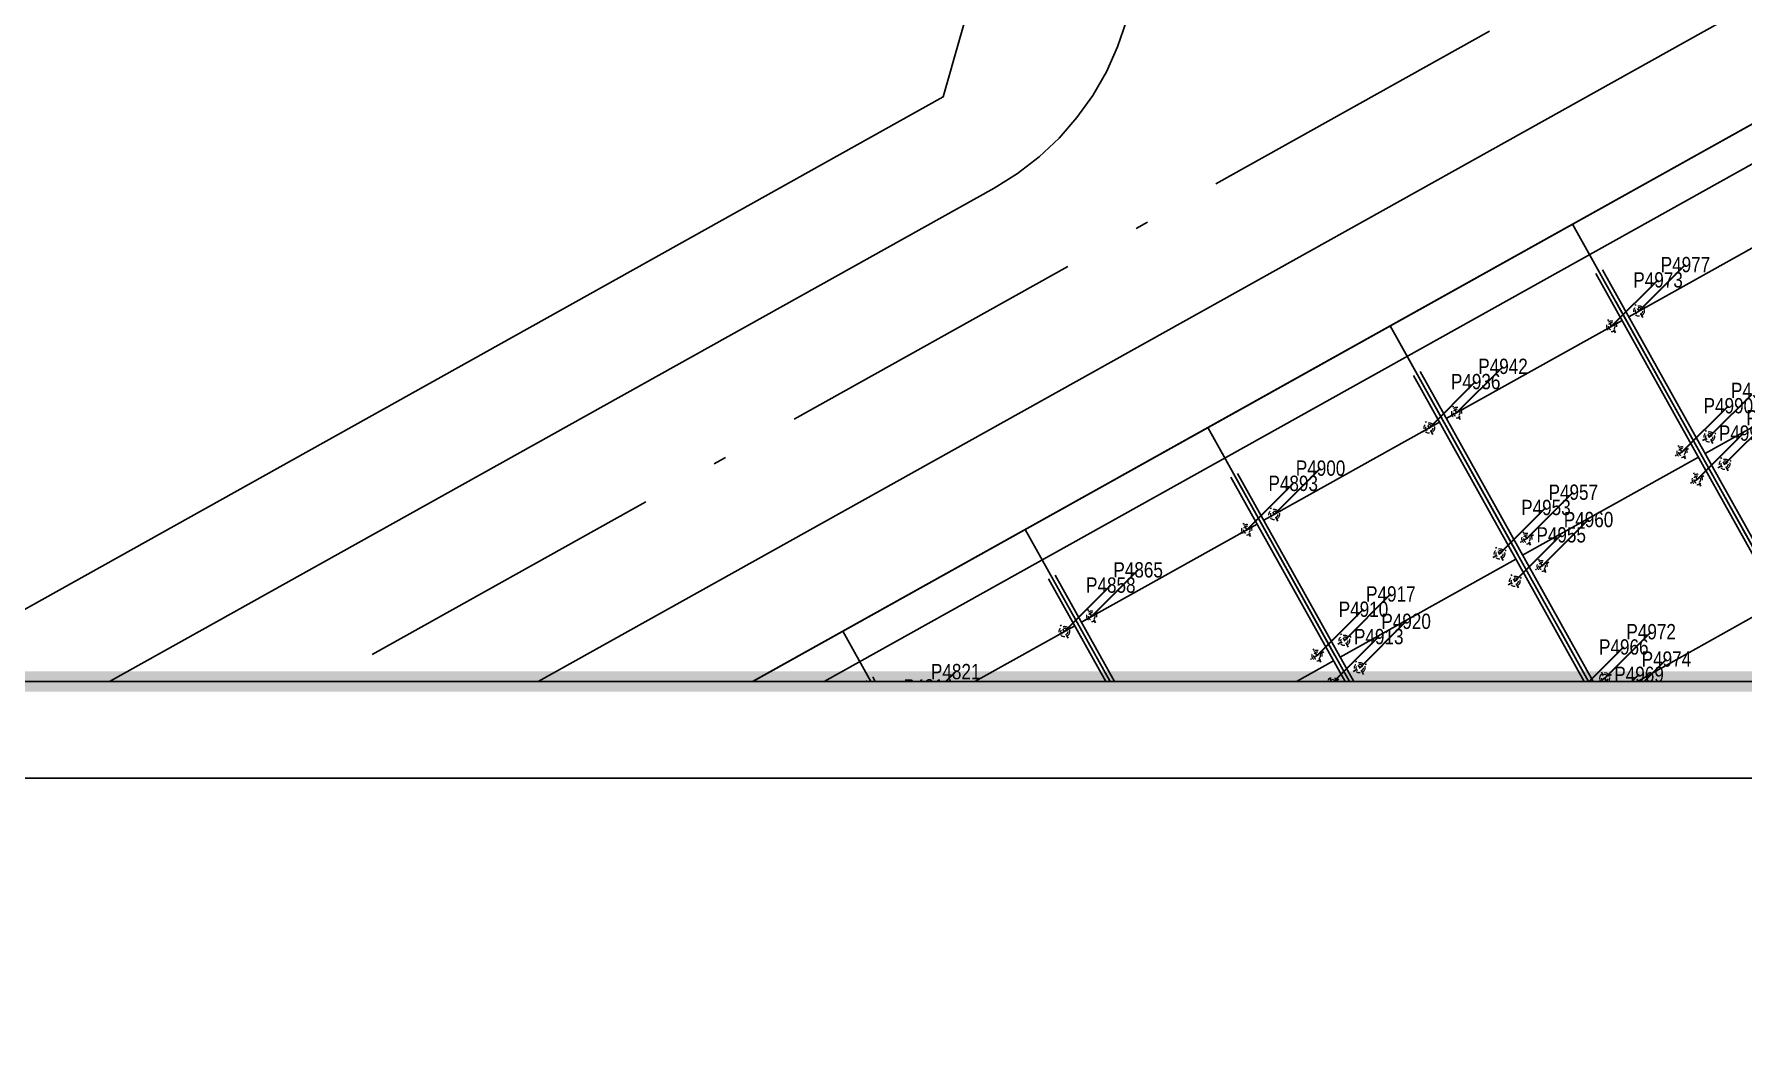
# Model space of a CAD drawing. Header units: millimetres. Extents: x 0 to 571985, y 0 to 2066666.
# Drawn here: x 568655.28 to 568704.35, y 2065275.21 to 2065304.02 of the extents above; entities that cross this region are included whole.
import ezdxf
from ezdxf.enums import TextEntityAlignment as Align
from ezdxf.xclip import XClip

# ---------------------------------------------------------------- set-up
doc = ezdxf.new("R2010")
doc.units = ezdxf.units.MM
for name, pattern in [('ACAD_ISO10W100', [18.5, 12, -3, 0.5, -3]), ('CENTER', [3, 1.5, -0.5, 0.5, -0.5]), ('CENTER2', [1.125, 0.75, -0.125, 0.125, -0.125]), ('HIDDEN', [0.75, 0.5, -0.25]), ('Xref Grid (A1)$0$CENTER2', [1.125, 0.75, -0.125, 0.125, -0.125]), ('Xref Grid A16$0$CENTER2', [1.125, 0.75, -0.125, 0.125, -0.125])]:
    doc.linetypes.add(name, pattern=pattern)
for name, color, linetype in [('01.AXIS', 160, 'CENTER2'), ('BoThamCo', 94, 'Continuous'), ('CDC.01.AXIS', 160, 'CENTER2'), ('ChiaLo', 128, 'CENTER'), ('datOBt', 42, 'Continuous'), ('datOlienke', 42, 'Continuous'), ('KCS_DIM', 1, 'Continuous'), ('LogDg', 7, 'Continuous'), ('LoLK', 6, 'Continuous'), ('RANHGIOI', 2, 'HIDDEN'), ('TimDg', 222, 'Continuous'), ('ViaHeS', 32, 'Continuous'), ('Xref Grid (A1)$0$01.AXIS', 160, 'Xref Grid (A1)$0$CENTER2'), ('Xref Grid A16$0$01.AXIS', 160, 'Xref Grid A16$0$CENTER2')]:
    doc.layers.add(name, color=color, linetype=linetype)
for name, color, linetype, lineweight in [('A-DIM', 251, 'Continuous', 15), ('A-KY HIEU', 34, 'Continuous', 20), ('A-NET THAY', 125, 'Continuous', 18), ('boDnv', 54, 'Continuous', 25), ('E- RANH GIOI', 1, 'CENTER', 13), ('kata_text', 254, 'Continuous', 30)]:
    doc.layers.add(name, color=color, linetype=linetype, lineweight=lineweight)
doc.styles.add('Arial', font='arial.ttf')
doc.styles.add('kata_dim', font='vnrms.shx', dxfattribs={"width": 0.66, "oblique": 7})
doc.styles.add('kata_text', font='arial.ttf', dxfattribs={"width": 0.8})
doc.styles.add('rms', font='romans.shx', dxfattribs={"width": 0.7, "bigfont": 'vns.shx'})
doc.linetypes.add('ADL', pattern='A,0.125,-0.15,["++",rms,S=0.5,R=0,X=0,Y=-0.2245],-1.35,1.125', length=2.75)
doc.dimstyles.new('DIM_1-75_CNC', dxfattribs={"dimscale": 0.75, "dimtxt": 220, "dimasz": 80, "dimexe": 60, "dimexo": 0, "dimgap": 50, "dimtad": 1, "dimdec": 0, "dimzin": 0, "dimdsep": 46, "dimtxsty": 'Arial', "dimblk1": 'ARCHTICK', "dimblk2": 'ARCHTICK', "dimsah": 1, "dimcen": 150, "dimdle": 60, "dimclrd": 256, "dimclre": 256, "dimclrt": 9, "dimadec": 0, "dimazin": 0, "dimtfac": 1, "dimtdec": 0, "dimtix": 1, "dimtmove": 2, "dimatfit": 3, "dimldrblk": 'ARCHTICK', "dimfxl": 1, "dimtvp": 0.833333, "dimtolj": 1, "dimtzin": 0, "dimlwd": -1, "dimarcsym": 0})
doc.dimstyles.new('kata_dim_iso', dxfattribs={"dimtxt": 2.5, "dimasz": 1.5, "dimexe": 1.5, "dimexo": 2.5, "dimtad": 1, "dimdec": 0, "dimzin": 0, "dimdsep": 46, "dimtxsty": 'kata_dim', "dimblk": 'kata_block_ArchTick', "dimcen": 0.09, "dimdle": 1.2, "dimclrd": 8, "dimclre": 8, "dimclrt": 3, "dimadec": 0, "dimazin": 0, "dimtfac": 1, "dimtdec": 0, "dimtix": 1, "dimtofl": 0, "dimtmove": 0, "dimatfit": 3, "dimfxl": 3.75, "dimfxlon": 1, "dimtolj": 1, "dimtzin": 0, "dimarcsym": 0})

# ---------------------------------------------------------------- blocks, each defined once
blk = doc.blocks.new('A$C33BC4D2A')
at = {"layer": 'A-KY HIEU', "color": 0, "const_width": 1.022}
blk.add_lwpolyline([(14.345, -292.097), (14.345, -4.903), (414.985, -4.903), (414.985, -292.097)], close=True, dxfattribs=at)
at = {"layer": 'Defpoints', "color": 125}
blk.add_lwpolyline([(0, -297), (420, -297), (420, 0), (0, 0)], close=True, dxfattribs=at)
blk = doc.blocks.new('NEN')
at = {"layer": 'boDnv', "color": 10, "linetype": 'ADL', "ltscale": 0.25}
for points in [[(348.484, 150.338), (305.78, 227.798), (296.989, 230.432), (285.105, 224.175), (143.113, 162.282), (141.059, 156.62), (188.792, 61.183), (194.578, 59.399), (346.759, 144.316)], [(116.663, 150.753), (122.733, 148.551), (135.807, 122.411), (133.753, 116.749), (-8.129, 54.905), (-13.649, 57.26), (-23.763, 84.693), (-21.221, 90.652)], [(156.672, 80.693), (146.026, 101.979), (139.956, 104.181), (-3.204, 41.78), (-5.746, 35.822), (2.49, 13.482), (8.01, 11.127), (154.618, 75.032)], [(236.622, -34.449), (249.689, -60.576), (255.475, -62.36), (412.421, 25.215), (414.146, 31.236), (400.061, 56.783), (394.08, 58.497), (238.515, -28.308)]]:
    blk.add_lwpolyline(points, close=True, dxfattribs=at)
for points in [[(447.024, -28.766, 0.001711), (440.579, -16.796), (434.623, -15.073), (276.129, -103.512), (274.235, -109.654), (280.307, -121.793)], [(453.046, -54.034), (455.698, -45.19, 0.001456), (450.312, -34.947), (283.441, -128.06), (289.631, -140.435), (295.361, -142.147), (300.824, -138.974)]]:
    blk.add_lwpolyline(points, format="xyb", close=True, dxfattribs=at)
at = {"layer": 'BoThamCo'}
for points in [[(349.559, 150.459), (306.458, 228.639), (296.885, 231.508), (284.672, 225.077), (142.319, 163.027), (139.972, 156.557), (188.089, 60.353), (194.691, 58.318), (347.607, 143.644)], [(336.347, -49.298), (331.474, -40.565), (324.672, -38.635), (260.962, -74.185), (258.833, -81.093), (263.315, -90.055), (269.918, -92.091), (334.417, -56.1)]]:
    blk.add_lwpolyline(points, close=True, dxfattribs=at)
blk.add_lwpolyline([(460.283, -73.758, 1), (458.578, -70.701), (309.358, -153.965, 0.773158), (310.211, -157.243, 0.127931), (311.064, -157.021)], format="xyb", close=True, dxfattribs=at)
at = {"layer": 'ChiaLo', "ltscale": 5}
for p, q in [((142.215, 68.535), (128.398, 100.234)), ((136.715, 66.137), (122.897, 97.836)), ((131.214, 63.74), (117.397, 95.439)), ((125.714, 61.342), (111.897, 93.041)), ((120.214, 58.945), (106.397, 90.644))]:
    blk.add_line(p, q, dxfattribs=at)
for points in [[(130.171, 135.915), (-19.638, 70.615)], [(148.537, 99.194), (131.994, 91.984)], [(152.12, 92.029), (-2.661, 24.563)], [(155.704, 84.864), (138.387, 77.316)], [(448.369, -29.161), (362.235, -77.223), (352.49, -59.758)], [(352.49, -59.758), (362.235, -77.223), (279.9, -123.165)], [(347.25, -62.681), (356.996, -80.146)], [(342.011, -65.605), (351.756, -83.07)], [(336.771, -68.528), (346.517, -85.993)], [(331.532, -71.452), (341.277, -88.917)], [(326.292, -74.376), (336.038, -91.841)], [(321.053, -77.299), (330.798, -94.764)], [(315.813, -80.223), (325.559, -97.688)], [(374.417, -99.054), (364.672, -81.589), (282.119, -127.653)]]:
    blk.add_lwpolyline(points, dxfattribs=at)
at = {"layer": 'datOBt'}
blk.add_lwpolyline([(235.548, -34.538), (248.986, -61.406), (255.589, -63.441), (413.268, 24.543), (415.221, 31.358), (400.736, 57.63), (393.956, 59.573), (237.678, -27.63)], close=True, dxfattribs=at)
at = {"layer": 'datOlienke'}
for points in [[(116.629, 151.829), (123.449, 149.355), (136.893, 122.474), (134.546, 116.004), (-8.125, 53.816), (-14.438, 56.509), (-24.839, 84.72), (-21.985, 91.41)], [(157.758, 80.756), (146.742, 102.783), (139.922, 105.257), (-3.967, 42.538), (-6.821, 35.849), (1.701, 12.732), (8.014, 10.038), (155.411, 74.287)]]:
    blk.add_lwpolyline(points, close=True, dxfattribs=at)
for points in [[(448.369, -29.161, 0.001887), (441.258, -15.951), (434.5, -13.997), (275.291, -102.834), (273.162, -109.742), (279.88, -123.176)], [(453.888, -54.71), (456.773, -45.088, 0.001636), (450.717, -33.576), (282.119, -127.653), (288.93, -141.269), (295.49, -143.229), (301.319, -139.843)]]:
    blk.add_lwpolyline(points, format="xyb", close=True, dxfattribs=at)
at = {"layer": 'LogDg'}
for points in [[(34.296, -348.766, -0.124666), (14.114, -339.771, 0.262937), (-5.331, -336.771, -0.009345), (-40.959, -349.473), (-145.868, -384.68, 0.405257), (-155.456, -403.235), (-146.557, -432.72), (-158.046, -436.187), (-166.572, -407.936, 0.423227), (-185.704, -398.049), (-272.077, -427.035, 0.40652), (-277.181, -436.964), (-262.947, -483.397), (-271.552, -486.035), (-285.593, -440.232, 0.421949), (-295.787, -434.992), (-422.26, -477.436, 0.346831), (-427.684, -485.726), (-426.662, -497.249, 0.109851), (-417.21, -527.045), (-422.398, -530.058, -0.109851), (-432.639, -497.779), (-433.194, -491.512, 0.484967), (-443.708, -484.634), (-484.199, -498.222, 0.36701), (-492.228, -511.51), (-484.402, -560.012), (-490.326, -560.967), (-497.433, -516.92, 0.457512), (-512.889, -507.388), (-525.337, -511.314, 0.375227), (-533.554, -524.795, 0.049445), (-523.248, -562.118), (-518.404, -576.577), (-525.515, -578.96), (-530.307, -564.659, -0.044276), (-540.221, -530.036, 0.448349), (-555.614, -520.863), (-568.853, -525.038), (-576.072, -502.149), (-552.391, -494.681, 0.333336), (-544.003, -482.976), (-545.865, -397.305, 0.120559), (-569.998, -307.198), (-621.979, -219.712, 0.334943), (-635.359, -214.239), (-686.931, -227.855), (-689.803, -216.977), (-647.957, -205.93, 0.498191), (-640.704, -188.198), (-654.378, -165.183, -0.144979), (-668.853, -108.061), (-659.845, 118.23, 0.428088), (-671.924, 130.707), (-689.222, 130.58), (-689.305, 141.83), (-670.344, 141.969, 0.400474), (-658.442, 153.492), (-657.828, 168.904), (-656.06, 189.374), (-648.588, 188.728), (-650.341, 168.432), (-650.889, 154.678, 0.425345), (-638.921, 142.201), (-621.613, 142.328, 0.402651), (-609.707, 153.94), (-609.387, 163.859, -0.019867), (-608.227, 179.942), (-606.8, 192.652), (-600.838, 191.983), (-602.264, 179.273, 0.019867), (-603.39, 163.665), (-603.676, 154.802, 0.425871), (-591.594, 142.415), (-548.362, 142.733), (-548.28, 131.483), (-592.887, 131.155, 0.401789), (-604.791, 119.578), (-607.754, 35.571, -0.005984), (-607.983, 30.718, 0.462462), (-599.177, 22.287), (-555.377, 26.801), (-554.762, 20.832), (-603.242, 15.836, 0.355613), (-610.381, 8.689), (-613.794, -24.838, 0.475348), (-605.015, -33.606), (-508.268, -23.636, 0.016072), (-476.806, -19.368, 0.37392), (-470.138, -11.259), (-470.705, 9.348), (-464.707, 9.513), (-464.235, -7.648, 0.461916), (-454.747, -15.288), (-421.581, -8.993, 0.020567), (-382.015, 0.216), (-299.764, 22.963, 0.415004), (-292.798, 35.293), (-296.969, 50.218), (-285.412, 53.448), (-281.218, 38.439, 0.413423), (-268.921, 31.492), (-169.968, 58.858, 0.427702), (-164.496, 69.052), (-169.623, 84.754), (-163.92, 86.616), (-158.479, 69.956, 0.400853), (-148.742, 64.729), (-123.897, 71.6, 0.437327), (-113.795, 91.173), (-114.462, 93.013), (-128.551, 136.154), (-105.736, 143.605), (-91.769, 100.833), (-90.91, 98.466, 0.429754), (-70.957, 89.772, 0.001079), (-63.934, 92.766, 0.001474), (-62.342, 93.454), (-47.534, 99.909, 0.386536), (-43.126, 109.726), (-48.301, 125.574), (-42.598, 127.436), (-38.076, 113.59, 0.442444), (-27.275, 108.739), (111.617, 169.28, 0.414214), (115.754, 179.811), (109.361, 194.478), (114.861, 196.875), (121.255, 182.208, 0.414214), (131.785, 178.071), (252.97, 230.894), (276.872, 241.312), (291.579, 249.057, 0.419837), (295.267, 261.365), (290.95, 269.196), (301.459, 274.99), (306.058, 266.648, 0.408717), (318.136, 263.031), (326.546, 267.464), (332.148, 256.836), (324.233, 252.656, 0.419466), (320.555, 240.352), (397.092, 101.523, 0.433643), (408.413, 98.649), (440.787, 119.386), (444.023, 114.334), (410.428, 92.813, 0.395048), (407.737, 82.215), (451.056, 3.639, -0.005576), (472.219, -35.781, 0.422017), (490.066, -41.118), (502.995, -33.918), (514.672, -54.886), (500.295, -62.892, 0.404193), (495.052, -80.181), (502.502, -94.711), (491.824, -100.186), (485.095, -87.061, 0.424556), (467.192, -81.64), (316.164, -165.913), (307.211, -171.115, 0.396001), (304.075, -181.611), (326.147, -225.742), (318.098, -229.768), (296.726, -187.038, 0.432664), (285.552, -183.699), (178.072, -246.148, 0.389772), (174.86, -256.488), (194.1, -297.126), (188.677, -299.693), (170.231, -260.733, 0.439085), (158.982, -257.239), (145.496, -265.075, -0.013452), (97.701, -291.151, 0.262926), (86.853, -307.563, -0.162068), (76.015, -333.842, 0.270323), (72.318, -353.653), (79.981, -375.074), (57.383, -383.157), (49.72, -361.737, 0.270325), (34.296, -348.766)], [(462.182, -42.484, 0.004173), (446.541, -13.107, 0.41755), (435.613, -9.94), (272.325, -101.054, 0.401037), (269.068, -111.618), (286.084, -145.639, 0.427514), (297.137, -149.047), (456.991, -59.849, 0.406017), (462.182, -42.484)]]:
    blk.add_lwpolyline(points, format="xyb", dxfattribs=at)
for points in [[(309.754, 235.089, 0.408612), (297.679, 238.707), (282.072, 230.488), (138.648, 167.972, 0.429738), (134.69, 157.06), (183.991, 58.487, 0.427514), (195.044, 55.079), (351.711, 142.498, 0.412716), (354.819, 153.347)], [(-6.653, 51.185), (136.874, 113.746, 0.429738), (140.832, 124.658), (126.05, 154.214, 0.398858), (115.699, 157.969), (-24.481, 96.867, 0.397369), (-28.79, 86.766), (-17.356, 55.751, 0.431261)], [(-1.168, 12.049), (-9.545, 35.211, -0.395588), (-5.218, 45.265), (140.335, 108.71, -0.398858), (150.687, 104.955), (161.697, 82.941, -0.429738), (157.739, 72.029), (9.552, 7.436, -0.433088)], [(231.455, -36.414), (244.888, -63.273, 0.427514), (255.942, -66.68), (417.372, 23.397, 0.412716), (420.48, 34.246), (405.996, 60.518, 0.415712), (395.092, 63.642), (234.712, -25.849, 0.401037)], [(270.27, -95.329, -0.427514), (259.217, -91.922), (254.74, -82.969, -0.401037), (257.996, -72.404), (323.21, -36.016, -0.414214), (334.094, -39.103), (338.967, -47.836, -0.414214), (335.879, -58.72)], [(460.405, -73.976, 1), (458.456, -70.483), (309.236, -153.747, 0.773158), (310.211, -157.493, 0.127931), (311.185, -157.24)]]:
    blk.add_lwpolyline(points, format="xyb", close=True, dxfattribs=at)
at = {"layer": 'LoLK'}
for points in [[(107.471, 126.02), (101.971, 123.623), (109.962, 105.289), (115.462, 107.686)], [(148.537, 99.194), (146.742, 102.783), (139.922, 105.257), (128.398, 100.234), (131.994, 91.984)], [(128.398, 100.234), (122.897, 97.836), (129.69, 82.252), (135.19, 84.65)], [(152.12, 92.029), (148.537, 99.194), (131.994, 91.984), (135.19, 84.65)], [(122.897, 97.836), (117.397, 95.439), (124.19, 79.855), (129.69, 82.252)], [(117.397, 95.439), (111.897, 93.041), (118.69, 77.458), (124.19, 79.855)], [(111.897, 93.041), (106.397, 90.644), (113.19, 75.06), (118.69, 77.458)], [(155.704, 84.864), (152.12, 92.029), (135.19, 84.65), (138.387, 77.316)], [(106.397, 90.644), (100.897, 88.247), (107.689, 72.663), (113.19, 75.06)], [(135.19, 84.65), (129.69, 82.252), (136.715, 66.137), (142.215, 68.535)], [(157.758, 80.756), (155.704, 84.864), (138.387, 77.316), (142.215, 68.535), (155.411, 74.287)], [(129.69, 82.252), (124.19, 79.855), (131.214, 63.74), (136.715, 66.137)], [(124.19, 79.855), (118.69, 77.458), (125.714, 61.342), (131.214, 63.74)], [(357.729, -56.834), (352.49, -59.758), (362.235, -77.223), (367.475, -74.299)], [(352.49, -59.758), (347.25, -62.681), (356.996, -80.146), (362.235, -77.223)], [(347.25, -62.681), (342.011, -65.605), (351.756, -83.07), (356.996, -80.146)], [(342.011, -65.605), (336.771, -68.528), (346.517, -85.993), (351.756, -83.07)], [(336.771, -68.528), (331.532, -71.452), (341.277, -88.917), (346.517, -85.993)], [(331.532, -71.452), (326.292, -74.376), (336.038, -91.841), (341.277, -88.917)], [(326.292, -74.376), (321.053, -77.299), (330.798, -94.764), (336.038, -91.841)], [(321.053, -77.299), (315.813, -80.223), (325.559, -97.688), (330.798, -94.764)], [(315.813, -80.223), (310.574, -83.147), (320.319, -100.612), (325.559, -97.688)]]:
    blk.add_lwpolyline(points, close=True, dxfattribs=at)
at = {"layer": 'RANHGIOI', "color": 1, "ltscale": 9, "const_width": 1}
blk.add_lwpolyline([(460, -51.299, 0.006594), (435.293, -5.051), (303.078, 234.769), (284.672, 225.077), (-55.993, 76.586), (-56.839, 76.223, -0.005137), (-90.743, 62.093), (-377.217, -17.133, -0.020567), (-418.225, -26.678), (-463.443, -35.259, -0.021218), (-506.422, -41.541), (-623.638, -53.62), (-626.464, -70.884, 0.128574), (-620.42, -135.36), (-615.505, -148.86, 0.039408), (-607.143, -167.188), (-594.172, -190.555), (-547.57, -259.493, -0.11987), (-522.704, -326.397), (-507.917, -451.947), (-504.475, -473.277), (-499.271, -471.636), (-50.48, -321.024, 0.050684), (130.425, -239.135), (301.319, -139.843)], format="xyb", close=True, dxfattribs=at)
at = {"layer": 'TimDg', "linetype": 'ACAD_ISO10W100', "ltscale": 0.75}
for points in [[(283.906, 294.402), (445.802, 0.743, -0.007517), (474.039, -52.348), (508.786, -120.117, 0.000278)], [(-618.456, -41.023), (-507.652, -29.604, 0.021218), (-465.681, -23.47), (-420.462, -14.888, 0.020567), (-380.415, -5.567), (-94.607, 73.475, 0.005041), (-61.569, 87.252, 0.001474), (-59.945, 87.954), (279.472, 235.9), (307.904, 250.872)]]:
    blk.add_lwpolyline(points, format="xyb", dxfattribs=at)
for points in [[(335.549, -254.599), (124.099, 168.176)], [(150.079, 116.23), (-16.139, 43.778)], [(431.013, 27.573), (246.062, -75.628)], [(446.462, -0.451), (260.371, -104.289)]]:
    blk.add_lwpolyline(points, dxfattribs=at)
at = {"layer": 'ViaHeS', "elevation": 0}
blk.add_lwpolyline([(-483.362, -504.27), (-441.21, -490.124), (-436.029, -493.514), (-435.627, -498.044, 0.109851), (-424.993, -531.564), (-414.615, -525.539, -0.109851), (-423.674, -496.984), (-424.342, -489.445), (-420.001, -483.006), (-295.249, -441.14), (-289.043, -444.33), (-275.854, -487.354), (-258.645, -482.078), (-271.972, -438.601), (-268.698, -432.23), (-181.634, -403.012), (-172.975, -407.486), (-163.79, -437.92), (-140.813, -430.986), (-150.211, -399.847), (-145.597, -390.918), (-39.026, -355.153, 0.008545), (-6.235, -343.522, -0.249193), (12.375, -345.964, 0.09975), (30.772, -354.181, -0.256949), (45.215, -366.957), (51.733, -385.178), (85.63, -373.053), (79.112, -354.831, -0.256949), (82.174, -335.793, 0.136918), (92.607, -310.438, -0.249193), (103.308, -295.017, 0.012659), (148.511, -270.262), (162.157, -262.333), (168.62, -264.341), (185.966, -300.977), (196.811, -295.842), (179.033, -258.291), (181.216, -251.26), (287.384, -189.574), (293.944, -191.534), (314.073, -231.781), (330.172, -223.729), (309.538, -182.474), (311.625, -175.49), (319.134, -171.127), (408.277, -121.386), (412.274, -122.589), (434.351, -165.321), (442.347, -161.19), (420.137, -118.201), (421.38, -114.074), (470.335, -86.758), (479.641, -89.576), (486.485, -102.924), (507.841, -91.973), (500.499, -77.654), (503.421, -68.019), (517.591, -60.128), (500.076, -28.676), (486.971, -35.974), (477.625, -33.17, 0.0056), (456.311, 6.536), (412.324, 86.322), (414.12, 93.398), (444.832, 113.071), (439.977, 120.649), (409.766, 101.296), (403.142, 102.978), (327.714, 239.794), (330.524, 249.193), (334.945, 251.528), (323.749, 272.772), (318.926, 270.23), (309.354, 273.096), (306.713, 277.887), (285.696, 266.299), (288.11, 261.921), (285.295, 252.529), (274.271, 246.724), (129.387, 183.571), (122.806, 186.157), (117.612, 198.074), (106.611, 193.279), (111.806, 181.362), (109.22, 174.781), (26.33, 138.65), (-29.869, 114.154), (-36.004, 116.909), (-39.746, 128.368), (-51.153, 124.642), (-47.055, 112.092), (-50.086, 105.341), (-75.921, 94.08), (-84.511, 97.937), (-100.033, 145.467), (-134.254, 134.292), (-118.657, 86.529), (-123.231, 78.009), (-150.258, 70.535), (-156.629, 73.955), (-161.068, 87.547), (-172.475, 83.822), (-168.207, 70.753), (-171.474, 64.667), (-269.546, 37.545), (-275.711, 41.028), (-279.634, 55.063), (-302.748, 48.603), (-298.843, 34.63), (-302.316, 28.482), (-383.614, 5.999, -0.020567), (-422.7, -3.099), (-456.246, -9.465), (-461.296, -5.399), (-461.708, 9.595), (-473.703, 9.265), (-473.239, -7.637), (-478.028, -13.489, -0.015955), (-508.883, -17.667), (-606.147, -27.691), (-610.614, -23.229), (-607.49, 7.461), (-602.01, 12.947), (-554.455, 17.848), (-555.685, 29.785), (-600.448, 25.172), (-605.043, 29.645, 0.007073), (-604.756, 35.466), (-601.912, 116.095), (-594.665, 123.142), (-548.221, 123.483), (-548.421, 150.733), (-593.42, 150.402), (-600.493, 157.35, -0.027886), (-599.283, 178.939), (-597.857, 191.648), (-609.782, 192.987), (-611.208, 180.277, 0.019867), (-612.385, 163.955), (-612.597, 157.389), (-619.823, 150.342), (-639.316, 150.198), (-646.998, 158.133), (-646.598, 168.196), (-644.852, 188.405), (-659.796, 189.697), (-661.572, 169.14), (-662.014, 158.023), (-670.332, 149.97), (-689.364, 149.83), (-689.163, 122.58), (-671.417, 122.71), (-663.736, 114.776), (-672.6, -107.912, 0.144979), (-657.602, -167.099), (-644.687, -188.836), (-648.335, -197.756), (-691.845, -209.242), (-684.889, -235.59), (-633.86, -222.118), (-622.039, -226.953), (-573.255, -309.058, -0.120474), (-549.614, -397.387), (-547.842, -478.902), (-555.298, -489.306), (-577.876, -496.427), (-567.048, -530.76), (-552.743, -526.248), (-543.713, -531.719, 0.042979), (-533.836, -565.928), (-529.071, -580.151), (-514.848, -575.386), (-519.719, -560.846, -0.045576), (-529.315, -527.166), (-523.005, -516.87), (-508.247, -512.215), (-500.456, -517.02), (-493.287, -561.445), (-481.44, -559.534), (-488.883, -513.408), (-483.362, -504.27)], format="xyb", dxfattribs=at)
at = {"layer": 'ViaHeS'}
for points in [[(284.672, 225.077), (142.319, 163.027), (139.972, 156.557), (188.089, 60.353), (194.691, 58.318), (347.607, 143.644), (349.559, 150.459), (306.458, 228.639), (296.885, 231.508)], [(116.629, 151.829), (123.449, 149.355), (136.893, 122.474), (134.546, 116.004), (-8.125, 53.816), (-14.438, 56.509), (-24.839, 84.72), (-21.985, 91.41)], [(157.758, 80.756), (146.742, 102.783), (139.922, 105.257), (-3.967, 42.538), (-6.821, 35.849), (1.701, 12.732), (8.014, 10.038), (155.411, 74.287)], [(235.548, -34.538), (248.986, -61.406), (255.589, -63.441), (413.268, 24.543), (415.221, 31.358), (400.736, 57.63), (393.956, 59.573), (237.678, -27.63)], [(334.417, -56.1), (336.347, -49.298), (331.474, -40.565), (324.672, -38.635), (260.962, -74.185), (258.833, -81.093), (263.315, -90.055), (269.918, -92.091)]]:
    blk.add_lwpolyline(points, close=True, dxfattribs=at)
blk.add_lwpolyline([(441.258, -15.951), (434.5, -13.997), (275.291, -102.834), (273.162, -109.742), (288.93, -141.269), (295.49, -143.229), (301.319, -139.843), (453.888, -54.71), (456.773, -45.088, 0.004151)], format="xyb", close=True, dxfattribs=at)
blk.add_lwpolyline([(450.717, -33.576), (448.369, -29.161), (279.88, -123.176), (282.119, -127.653), (450.717, -33.576)], dxfattribs=at)
blk = doc.blocks.new('NEN A')
at = {"layer": 'datOlienke'}
for points in [[(7.63, 25, 0.001887), (7.857, 40), (2.908, 45), (-179.409, 45), (-184.635, 40.005), (-185.313, 25)], [(0, 0), (7.208, 6.997, 0.001636), (7.529, 20), (-185.54, 20), (-186.227, 4.791), (-181.454, -0.117), (-174.714, 0)]]:
    blk.add_lwpolyline(points, format="xyb", close=True, dxfattribs=at)
at = {"layer": 'LoLK'}
for points in [[(-133.005, 45), (-139.005, 45), (-139.005, 25), (-133.005, 25)], [(-127.005, 45), (-133.005, 45), (-133.005, 25), (-127.005, 25)], [(-121.005, 45), (-127.005, 45), (-127.005, 25), (-121.005, 25)], [(-115.005, 45), (-121.005, 45), (-121.005, 25), (-115.005, 25)], [(-109.005, 45), (-115.005, 45), (-115.005, 25), (-109.005, 25)], [(-103.005, 45), (-109.005, 45), (-109.005, 25), (-103.005, 25)], [(-97.005, 45), (-103.005, 45), (-103.005, 25), (-97.005, 25)], [(-91.005, 45), (-97.005, 45), (-97.005, 25), (-91.005, 25)], [(-85.005, 45), (-91.005, 45), (-91.005, 25), (-85.005, 25)]]:
    blk.add_lwpolyline(points, close=True, dxfattribs=at)
blk = doc.blocks.new('A$C758D662A')
at = {"linetype": 'HIDDEN', "ltscale": 500}
for radius in [300, 200]:
    blk.add_circle((0, 0), radius, dxfattribs=at)
at = {"layer": 'CDC.01.AXIS', "ltscale": 200}
for p, q in [((437, 0), (-437, 0)), ((0, 437), (0, -437))]:
    blk.add_line(p, q, dxfattribs=at)
blk = doc.blocks.new('pile Plan')
at = {"xscale": 0.5, "yscale": 0.5, "zscale": 0.5}
for p in [(340, 14779), (5440.000004, 14779), (340, 9630), (5440.000004, 9630), (340, 8730), (5440.000004, 8730), (340, 5040), (5440.000004, 5040), (340, 4140), (5440.000004, 4140), (340, -1), (5440.000004, -1)]:
    blk.add_blockref('A$C758D662A', p, dxfattribs=at)
blk = doc.blocks.new('a5 sao - 2')
at = {"layer": 'Xref Grid (A1)$0$01.AXIS', "ltscale": 500}
for p, q in [((-5.89, -1.086), (-5.89, -18.434)), ((-0.11, -1.086), (-0.11, -18.434)), ((-5.89, -2.11), (-0.11, -2.11)), ((-5.89, -7.62), (-0.11, -7.62)), ((-5.89, -12.39), (-0.11, -12.39)), ((-5.89, -16.89), (-0.11, -16.89))]:
    blk.add_line(p, q, dxfattribs=at)
at = {"xscale": 0.001, "yscale": 0.001, "zscale": 0.001}
blk.add_blockref('pile Plan', (-5.89, -16.89), dxfattribs=at)
blk = doc.blocks.new('a1 sao - 2')
at = {"layer": 'Xref Grid (A1)$0$01.AXIS', "ltscale": 500}
for p, q in [((0.11, -1.086), (0.11, -18.434)), ((5.89, -1.086), (5.89, -18.434)), ((0.11, -2.11), (5.89, -2.11)), ((0.11, -7.62), (5.89, -7.62)), ((0.11, -12.39), (5.89, -12.39)), ((0.11, -16.89), (5.89, -16.89))]:
    blk.add_line(p, q, dxfattribs=at)
at = {"xscale": 0.001, "yscale": 0.001, "zscale": 0.001}
blk.add_blockref('pile Plan', (0.11, -16.89), dxfattribs=at)
blk = doc.blocks.new('kata_block_ArchTick')
at = {"color": 8}
blk.add_line((1, 0), (-1, 0), dxfattribs=at)
at = {"color": 8, "const_width": 0.15}
blk.add_lwpolyline([(-0.5, -0.5), (0.5, 0.5)], dxfattribs=at)
blk = doc.blocks.new('NEN M01')
at = {"layer": 'datOlienke'}
blk.add_lwpolyline([(4.737, 4.993), (3.439, 29.587), (-1.824, 34.58), (-158.789, 34.58), (-164.078, 29.588), (-165.502, 4.992), (-160.791, 0), (0, 0)], close=True, dxfattribs=at)
at = {"layer": 'LoLK'}
for points in [[(-38.396, 34.58), (-44.396, 34.58), (-44.396, 17.58), (-38.396, 17.58)], [(-32.396, 34.58), (-38.396, 34.58), (-38.396, 17.58), (-32.396, 17.58)], [(-26.396, 34.58), (-32.396, 34.58), (-32.396, 17.58), (-26.396, 17.58)], [(-20.396, 34.58), (-26.396, 34.58), (-26.396, 17.58), (-20.396, 17.58)], [(-14.396, 34.58), (-20.396, 34.58), (-20.396, 17.58), (-14.396, 17.58)], [(3.65, 25.58), (3.439, 29.587), (-1.824, 34.58), (-14.396, 34.58), (-14.396, 25.58)], [(4.072, 17.58), (3.65, 25.58), (-14.396, 25.58), (-14.396, 17.58)], [(-26.396, 17.58), (-32.396, 17.58), (-32.396, 0), (-26.396, 0)], [(-20.396, 17.58), (-26.396, 17.58), (-26.396, 0), (-20.396, 0)], [(-14.396, 17.58), (-20.396, 17.58), (-20.396, 0), (-14.396, 0)], [(4.495, 9.58), (4.072, 17.58), (-14.396, 17.58), (-14.396, 9.58)], [(4.737, 4.993), (4.495, 9.58), (-14.396, 9.58), (-14.396, 0), (0, 0)]]:
    blk.add_lwpolyline(points, close=True, dxfattribs=at)
blk = doc.blocks.new('A13 - 2')
at = {"layer": '01.AXIS', "ltscale": 500}
for p, q in [((0.11, -1.086), (0.11, -15.903)), ((5.89, -1.086), (5.89, -15.903)), ((0.11, -2.11), (5.95, -2.11)), ((0.11, -7.51), (5.89, -7.51)), ((0.11, -10.97), (5.89, -10.97)), ((0.11, -12.58), (6.04, -12.58))]:
    blk.add_line(p, q, dxfattribs=at)
blk.add_lwpolyline([(5.89, -14.58), (3.996, -14.58), (0.11, -14.78)], dxfattribs=at)
at = {"xscale": 0.0005, "yscale": 0.0005, "zscale": 0.0005}
for p in [(0.45, -1.66), (5.8, -2.11), (5.89, -6.92), (5.89, -7.82), (0.45, -10.43), (5.89, -10.43), (0.45, -11.33), (5.89, -11.33), (5.89, -12.58), (0.45, -14.78), (3.99, -14.58)]:
    blk.add_blockref('A$C758D662A', p, dxfattribs=at)
for p, xscale, yscale, zscale, rotation in [((0.45, -2.56), -0.0005, 0.0005, 0.0005, 180), ((0.45, -7.06), 0.0005000000000000006, 0.0005000000000000006, 0.0005000000000000006, 90.00000000000001), ((0.45, -7.96), 0.0005000000000000006, 0.0005000000000000006, 0.0005000000000000006, 90.00000000000001)]:
    blk.add_blockref('A$C758D662A', p, dxfattribs=dict(xscale=xscale, yscale=yscale, zscale=zscale, rotation=rotation))
blk = doc.blocks.new('A14 - 2')
at = {"layer": '01.AXIS', "ltscale": 500}
for p, q in [((0.11, -0.99), (0.11, -16.299)), ((5.89, -0.99), (5.89, -16.299)), ((0.11, -2.11), (5.89, -2.11)), ((0.11, -7.51), (5.89, -7.51)), ((0.11, -10.97), (5.89, -10.97)), ((0.11, -14.801), (5.89, -15.131)), ((5.89, -15.131), (5.994, -15.131))]:
    blk.add_line(p, q, dxfattribs=at)
at = {"xscale": -0.0005, "yscale": 0.0005, "zscale": 0.0005}
for p in [(5.8, -1.66), (0.45, -2.11), (5.8, -2.56), (0.45, -7.06), (5.89, -7.06), (0.45, -7.96), (5.89, -7.96), (0.36, -10.43), (5.89, -10.43), (0.36, -11.33), (5.89, -11.33), (0.406, -14.801), (5.844, -15.128)]:
    blk.add_blockref('A$C758D662A', p, dxfattribs=at)
blk = doc.blocks.new('A14.1 - 2')
at = {"layer": '01.AXIS', "ltscale": 500}
for p, q in [((0.11, -1.032), (0.11, -16.707)), ((5.89, -1.032), (5.89, -16.707)), ((5.95, -2.11), (0.11, -2.11)), ((5.89, -7.51), (0.11, -7.51)), ((5.89, -10.97), (0.11, -10.97)), ((5.994, -15.371), (0.11, -15.371)), ((0.11, -15.71), (2.173, -15.71))]:
    blk.add_line(p, q, dxfattribs=at)
at = {"xscale": 0.0005, "yscale": 0.0005, "zscale": 0.0005}
for p in [(0.45, -1.662), (5.8, -2.112), (0.45, -2.562), (5.89, -7.002), (0.45, -7.152), (0.45, -8.052), (5.89, -7.902), (0.45, -10.482), (5.89, -10.482), (0.45, -11.382), (5.89, -11.382), (5.844, -15.379), (0.45, -15.712)]:
    blk.add_blockref('A$C758D662A', p, dxfattribs=at)
blk = doc.blocks.new('A15 - 2')
at = {"layer": '01.AXIS', "ltscale": 500}
for p, q in [((0.11, -1.086), (0.11, -17.283)), ((6.47, -1.086), (6.47, -17.283)), ((6.47, -7.51), (0.11, -7.51)), ((6.47, -10.97), (0.11, -10.97)), ((0.11, -15.77), (0.757, -15.77)), ((0.757, -15.77), (5.367, -16.019)), ((5.257, -16.019), (6.47, -16.02))]:
    blk.add_line(p, q, dxfattribs=at)
at = {"xscale": 0.0005, "yscale": 0.0005, "zscale": 0.0005}
for p in [(0.45, -2.56), (0.45, -10.43), (0.45, -11.33), (0.45, -15.782), (4.69, -16.023)]:
    blk.add_blockref('A$C758D662A', p, dxfattribs=at)
at = {"xscale": 0.0005000000000000012, "yscale": 0.0005000000000000012, "zscale": 0.0005000000000000012, "rotation": 90.00000000000001}
for p in [(0.45, -7.06), (0.45, -7.96)]:
    blk.add_blockref('A$C758D662A', p, dxfattribs=at)
blk = doc.blocks.new('A16 - 2')
at = {"layer": 'Xref Grid A16$0$01.AXIS', "ltscale": 500}
for p, q in [((0.11, -1.37), (0.11, -15.086)), ((5.89, -1.37), (5.89, -15.086)), ((0.11, -2.11), (6, -2.11)), ((0.11, -6.91), (5.89, -6.91))]:
    blk.add_line(p, q, dxfattribs=at)
at = {"xscale": 0.0005, "yscale": 0.0005, "zscale": 0.0005}
for p in [(0.45, -2.11), (5.55, -2.11), (5.55, -6.55)]:
    blk.add_blockref('A$C758D662A', p, dxfattribs=at)
blk = doc.blocks.new('A11 - 2')
at = {"layer": 'Xref Grid A16$0$01.AXIS', "ltscale": 500}
blk.add_line((5.89, -1.086), (5.89, -15.387), dxfattribs=at)
blk = doc.blocks.new('A16 SAO - 2')
at = {"layer": 'Xref Grid A16$0$01.AXIS', "ltscale": 500}
for p, q in [((0.11, -1.086), (0.11, -15.387)), ((5.89, -1.086), (5.89, -15.387)), ((0.11, -2.11), (6, -2.11)), ((0.11, -6.91), (5.89, -6.91)), ((0.11, -9.99), (5.89, -9.99)), ((0.11, -13.89), (5.89, -13.89))]:
    blk.add_line(p, q, dxfattribs=at)
at = {"xscale": 0.0005, "yscale": 0.0005, "zscale": 0.0005}
for p in [(0.45, -2.11), (5.55, -2.11), (0.45, -6.55), (5.55, -6.55), (0.45, -7.45), (5.55, -7.45), (0.45, -9.45), (5.55, -9.45), (0.45, -10.35), (5.55, -10.35), (0.45, -13.89), (5.55, -13.89)]:
    blk.add_blockref('A$C758D662A', p, dxfattribs=at)
blk = doc.blocks.new('A11 SAO-2')
at = {"layer": 'Xref Grid A16$0$01.AXIS', "ltscale": 500}
for p, q in [((0.11, -1.086), (0.11, -15.387)), ((5.89, -1.086), (5.89, -15.387)), ((0.11, -2.11), (5.89, -2.11)), ((0.11, -6.91), (5.89, -6.91)), ((0.11, -9.99), (5.89, -9.99)), ((0.11, -13.89), (5.89, -13.89))]:
    blk.add_line(p, q, dxfattribs=at)
at = {"xscale": 0.0005, "yscale": 0.0005, "zscale": 0.0005}
for p in [(0.45, -2.11), (5.55, -2.11), (0.45, -6.55), (5.55, -6.55), (0.45, -7.45), (5.55, -7.45), (0.45, -9.45), (5.55, -9.45), (0.45, -10.35), (5.55, -10.35), (0.45, -13.89), (5.55, -13.89)]:
    blk.add_blockref('A$C758D662A', p, dxfattribs=at)
blk = doc.blocks.new('NEN H01')
at = {"layer": 'datOlienke'}
blk.add_lwpolyline([(-2.11, 40), (3.153, 35.007), (4.737, 4.993), (0, 0), (-155.636, 0), (-160.347, 4.992), (-158.608, 35.008), (-153.319, 40)], close=True, dxfattribs=at)
at = {"layer": 'LoLK'}
blk.add_lwpolyline([(-20.818, 20), (-26.818, 20), (-26.818, 0), (-20.818, 0)], close=True, dxfattribs=at)
blk = doc.blocks.new('_ArchTick')
at = {"color": 0, "linetype": 'ByBlock', "const_width": 0.15}
blk.add_lwpolyline([(-0.5, -0.5), (0.5, 0.5)], dxfattribs=at)
blk = doc.blocks.new('*U101')
at = {"color": 0, "ltscale": 0.8, "style": 'kata_text', "width": 0.8}
blk.add_attdef('TEN', text='', height=2.2, dxfattribs=at).set_placement((6.67, 6.67), align=Align.MIDDLE_CENTER)
at = {"color": 0, "ltscale": 0.8, "style": 'kata_text', "width": 0.8, "flags": 1}
blk.add_attdef('CHU_THICH', text='', height=2.2, dxfattribs=at).set_placement((0, 0), align=Align.MIDDLE_CENTER)
at = {"layer": 'Defpoints'}
blk.add_leader([(0, 0), (6.67, 6.67)], dimstyle='kata_dim_iso', override={"dimasz": 0.6, "dimgap": 0.625, "dimtad": 0}, dxfattribs=at)
blk = doc.blocks.new('A$C7EE856B3')
at = {"layer": 'kata_text', "xscale": 0.2, "yscale": 0.2, "zscale": 0.2}
for p, values in [((423.69, -127.949, 0.002), {'TEN': 'P4977'}), ((422.904, -128.388, 0.002), {'TEN': 'P4973'}), ((418.451, -130.873, 0.002), {'TEN': 'P4942'}), ((417.665, -131.311, 0.002), {'TEN': 'P4936'}), ((425.708, -131.565, 0.002), {'TEN': 'P4994'}), ((424.922, -132.004, 0.002), {'TEN': 'P4990'}), ((426.147, -132.351, 0.002), {'TEN': 'P4999'}), ((425.361, -132.79, 0.002), {'TEN': 'P4991'}), ((413.211, -133.797, 0.002), {'TEN': 'P4900'}), ((412.425, -134.235, 0.002), {'TEN': 'P4893'}), ((420.469, -134.489, 0.002), {'TEN': 'P4957'}), ((419.683, -134.928, 0.002), {'TEN': 'P4953'}), ((420.907, -135.275, 0.002), {'TEN': 'P4960'}), ((420.121, -135.714, 0.002), {'TEN': 'P4955'}), ((407.972, -136.72, 0.002), {'TEN': 'P4865'}), ((407.186, -137.159, 0.002), {'TEN': 'P4858'}), ((415.229, -137.413, 0.002), {'TEN': 'P4917'}), ((414.443, -137.851, 0.002), {'TEN': 'P4910'}), ((415.668, -138.199, 0.002), {'TEN': 'P4920'}), ((414.882, -138.637, 0.002), {'TEN': 'P4913'}), ((421.919, -138.936, 0.002), {'TEN': 'P4966'}), ((422.705, -138.497, 0.002), {'TEN': 'P4972'}), ((423.144, -139.283, 0.002), {'TEN': 'P4974'}), ((402.732, -139.644, 0.002), {'TEN': 'P4821'}), ((422.358, -139.722, 0.002), {'TEN': 'P4969'}), ((401.946, -140.082, 0.002), {'TEN': 'P4814'})]:
    blk.add_blockref('*U101', p, dxfattribs=at).add_auto_attribs(values)

msp = doc.modelspace()

# ---------------------------------------------------------------- block references
at = {"layer": 'E- RANH GIOI', "xscale": 0.5657142857142857, "yscale": 0.5657142857142857, "zscale": 0.5657142857142857}
msp.add_blockref('A$C33BC4D2A', (568569.707, 2065450.668), dxfattribs=at)

# ---------------------------------------------------------------- next in the draw order: block references
at = {"layer": 'boDnv', "extrusion": (-2.4685e-06, 4.62064e-06, 1)}
ref = msp.add_blockref('NEN', (568306.127, 2065625.301, 8.141), dxfattribs=at)
XClip(ref).set_block_clipping_path([(271.6948113668, -154.4057308182), (463.651444052, 8.0635878104)])

# ---------------------------------------------------------------- next in the draw order: linework, layer by layer
at = {"layer": 'E- RANH GIOI'}
msp.add_lwpolyline([(568577.822, 2065285.425), (568769.779, 2065285.425), (568769.779, 2065447.894), (568577.822, 2065447.894)], close=True, dxfattribs=at)

# ---------------------------------------------------------------- next in the draw order: block references
at = {"layer": 'boDnv', "extrusion": (-2.4685e-06, 4.62064e-06, 1)}
ref = msp.add_blockref('NEN', (568346.975, 2065358.322, 8.14), dxfattribs=at)
XClip(ref).set_block_clipping_path([(230.8471072778, -72.8969436616), (422.803739963, 89.5723749669)])

# ---------------------------------------------------------------- next in the draw order: block references
at = {"layer": 'A-NET THAY', "extrusion": (-2.4685e-06, 4.62064e-06, 1)}
ref = msp.add_blockref('a5 sao - 2', (568709.21, 2065281.099, 8.14), dxfattribs=dict(at, rotation=209.1612944842944))
XClip(ref).set_block_clipping_path([(112.6272094627, -67.7989567297), (-54.9991976267, 25.7357238876), (-134.165598993, -116.140843556), (33.4608080962, -209.6755241733)])
ref = msp.add_blockref('a5 sao - 2', (568688.252, 2065269.405, 8.14), dxfattribs=dict(at, rotation=209.1612944842944))
XClip(ref).set_block_clipping_path([(88.6272094627, -67.7989567297), (-78.9991976267, 25.7357238876), (-158.165598993, -116.140843556), (9.4608080962, -209.6755241733)])
ref = msp.add_blockref('a1 sao - 2', (568703.971, 2065278.176, 8.14), dxfattribs=dict(at, rotation=209.1612944842944))
XClip(ref).set_block_clipping_path([(106.6272094627, -67.7989567297), (-60.9991976267, 25.7357238876), (-140.165598993, -116.140843556), (27.4608080962, -209.6755241733)])
ref = msp.add_blockref('a1 sao - 2', (568703.971, 2065278.176, 8.14), dxfattribs=dict(at, xscale=-1, rotation=209.1612944842945))
XClip(ref).set_block_clipping_path([(-106.6272094629, -67.7989567299), (60.9991976263, 25.7357238873), (140.1655989927, -116.1408435565), (-27.4608080965, -209.6755241735)])
ref = msp.add_blockref('a5 sao - 2', (568698.731, 2065275.252, 8.14), dxfattribs=dict(at, xscale=-1, rotation=209.1612944842945))
XClip(ref).set_block_clipping_path([(-100.6272094629, -67.7989567299), (66.9991976263, 25.7357238873), (146.1655989927, -116.1408435565), (-21.4608080965, -209.6755241735)])
ref = msp.add_blockref('a1 sao - 2', (568683.013, 2065266.481, 8.14), dxfattribs=dict(at, xscale=-1, rotation=209.1612944842945))
XClip(ref).set_block_clipping_path([(-82.6272094629, -67.7989567299), (84.9991976263, 25.7357238873), (164.1655989927, -116.1408435565), (-3.4608080965, -209.6755241735)])
ref = msp.add_blockref('a1 sao - 2', (568683.013, 2065266.481, 8.14), dxfattribs=dict(at, rotation=209.1612944842944))
XClip(ref).set_block_clipping_path([(82.6272094636, -67.7989567297), (-84.9991976258, 25.7357238876), (-164.165598992, -116.140843556), (3.4608080972, -209.6755241733)])
ref = msp.add_blockref('a5 sao - 2', (568667.294, 2065257.71, 8.14), dxfattribs=dict(at, rotation=209.1612944842944))
XClip(ref).set_block_clipping_path([(64.6272094636, -67.7989567306), (-102.9991976258, 25.7357238866), (-182.165598992, -116.140843557), (-14.5391919028, -209.6755241742)])
ref = msp.add_blockref('a5 sao - 2', (568677.773, 2065263.558, 8.14), dxfattribs=dict(at, xscale=-1, rotation=209.1612944842945))
XClip(ref).set_block_clipping_path([(-76.6272094629, -67.7989567299), (90.9991976263, 25.7357238873), (170.1655989927, -116.1408435565), (2.5391919035, -209.6755241735)])
at = {"layer": 'E- RANH GIOI'}
ref = msp.add_blockref('A$C7EE856B3', (568277.682, 2065424.018, -0.001), dxfattribs=at)
XClip(ref).set_block_clipping_path([(300.1395050399, -138.592949294), (492.0961377256, 23.8763693341)])
at = {"layer": 'LoLK', "extrusion": (-2.4685e-06, 4.62064e-06, 1)}
ref = msp.add_blockref('NEN A', (568800.862, 2065303.612, 8.14), dxfattribs=dict(at, rotation=29.16129448429453))
XClip(ref).set_block_clipping_path([(-203.6323672899, 92.7989567299), (-36.0059602007, -0.7357238873), (43.1604411658, 141.1408435565), (-124.4659659234, 234.6755241735)])

# ---------------------------------------------------------------- next in the draw order: block references
at = {"layer": 'boDnv', "extrusion": (-2.4685e-06, 4.62064e-06, 1)}
ref = msp.add_blockref('NEN', (568544.928, 2065197.155, 8.139), dxfattribs=at)
XClip(ref).set_block_clipping_path([(32.8938420893, -97.8240763277), (224.8504747745, 64.6452423008)])

# ---------------------------------------------------------------- next in the draw order: block references
at = {"layer": 'A-DIM', "extrusion": (-2.4685e-06, 4.62064e-06, 1)}
ref = msp.add_blockref('A16 SAO - 2', (568674.618, 2065279.407, 8.139), dxfattribs=dict(at, xscale=-1, rotation=203.5516717751329))
XClip(ref).set_block_clipping_path([(-160.6875130641, 126.398673577), (15.2791498951, 203.099927536), (80.1979823131, 54.1642881061), (-95.7686806461, -22.5369658528)])
ref = msp.add_blockref('A16 SAO - 2', (568674.618, 2065279.407, 8.139), dxfattribs=dict(at, rotation=203.5516717751329))
XClip(ref).set_block_clipping_path([(160.6875130648, 126.3986735772), (-15.2791498941, 203.0999275362), (-80.1979823122, 54.1642881064), (95.7686806468, -22.5369658526)])
ref = msp.add_blockref('A11 SAO-2', (568663.618, 2065274.612, 8.139), dxfattribs=dict(at, xscale=-1, rotation=203.5516717751329))
XClip(ref).set_block_clipping_path([(-148.6875130641, 126.3986735761), (27.2791498951, 203.099927535), (92.1979823131, 54.1642881052), (-83.7686806461, -22.5369658538)])
ref = msp.add_blockref('A11 SAO-2', (568663.618, 2065274.612, 8.139), dxfattribs=dict(at, rotation=203.5516717751329))
XClip(ref).set_block_clipping_path([(148.6875130637, 126.3986735763), (-27.2791498953, 203.0999275353), (-92.1979823133, 54.1642881054), (83.7686806456, -22.5369658535)])
ref = msp.add_blockref('A16 SAO - 2', (568652.618, 2065269.817, 8.139), dxfattribs=dict(at, xscale=-1, rotation=203.5516717751329))
XClip(ref).set_block_clipping_path([(-136.6875129452, 126.398673577), (39.279150014, 203.099927536), (104.1979824321, 54.1642881061), (-71.7686805271, -22.5369658528)])
at = {"layer": 'A-NET THAY', "extrusion": (-2.4685e-06, 4.62064e-06, 1)}
ref = msp.add_blockref('A13 - 2', (568676.922, 2065289.138, 8.139), dxfattribs=dict(at, rotation=113.5516717751329))
XClip(ref).set_block_clipping_path([(-134.3986735775, 166.6875129463), (-211.0999275364, -9.2791500129), (-62.1642881066, -74.1979824309), (14.5369658524, 101.768680528)])
ref = msp.add_blockref('A14 - 2', (568676.922, 2065289.138, 8.139), dxfattribs=dict(at, xscale=-1, rotation=113.551671775133))
XClip(ref).set_block_clipping_path([(134.3986735775, 166.6875129456), (211.0999275364, -9.2791500133), (62.1642881066, -74.1979824314), (-14.5369658524, 101.7686805276)])
ref = msp.add_blockref('A14.1 - 2', (568683.315, 2065274.471, 8.139), dxfattribs=dict(at, rotation=113.5516717751329))
XClip(ref).set_block_clipping_path([(-118.3986735775, 166.6875129452), (-195.0999275364, -9.279150014), (-46.1642881066, -74.1979824321), (30.5369658524, 101.7686805269)])
ref = msp.add_blockref('A15 - 2', (568683.315, 2065274.471, 8.139), dxfattribs=dict(at, xscale=-1, rotation=113.551671775133))
XClip(ref).set_block_clipping_path([(118.3986735775, 166.6875129445), (195.0999275364, -9.2791500145), (46.1642881066, -74.1979824326), (-30.5369658524, 101.7686805264)])
ref = msp.add_blockref('A16 - 2', (568674.618, 2065279.407, 8.139), dxfattribs=dict(at, rotation=23.55167177513295))
XClip(ref).set_block_clipping_path([(-160.6875129452, -126.3986735775), (15.279150014, -203.0999275364), (80.1979824321, -54.1642881066), (-95.7686805269, 22.5369658524)])
ref = msp.add_blockref('A16 - 2', (568674.618, 2065279.407, 8.139), dxfattribs=dict(at, xscale=-1, rotation=23.55167177513289))
XClip(ref).set_block_clipping_path([(160.6875129447, -126.3986735772), (-15.2791500145, -203.0999275362), (-80.1979824326, -54.1642881064), (95.7686805266, 22.5369658526)])
ref = msp.add_blockref('A11 - 2', (568663.618, 2065274.612, 8.139), dxfattribs=dict(at, rotation=23.55167177513295))
XClip(ref).set_block_clipping_path([(-148.6875129452, -126.3986735775), (27.279150014, -203.0999275364), (92.1979824321, -54.1642881066), (-83.7686805269, 22.5369658524)])
at = {"layer": 'LoLK', "extrusion": (-2.4685e-06, 4.62064e-06, 1)}
ref = msp.add_blockref('NEN H01', (568679.474, 2065313.159, 8.139), dxfattribs=dict(at, rotation=23.55167177651129))
XClip(ref).set_block_clipping_path([(-178.6255551998, -155.3986736166), (-2.6588922425, -232.0999275798), (62.2599401793, -83.1642881518), (-113.706722778, -6.4630341884)])
ref = msp.add_blockref('NEN M01', (568700.339, 2065271.441, 8.139), dxfattribs=dict(at, rotation=23.55167177513295))
XClip(ref).set_block_clipping_path([(-181.0831197011, -108.8189280473), (-5.1164567419, -185.5201820063), (59.8023756761, -36.5845425765), (-116.1642872829, 40.1167113825)])

# ---------------------------------------------------------------- next in the draw order: block references
at = {"layer": 'boDnv', "extrusion": (-2.4685e-06, 4.62064e-06, 1)}
ref = msp.add_blockref('NEN', (568483.379, 2065111.116, 8.139), dxfattribs=at)
XClip(ref).set_block_clipping_path([(93.6907124412, -149.492137952), (237.6581869551, -27.6401489815)])

# ---------------------------------------------------------------- next in the draw order: leaders
at = {"layer": 'KCS_DIM'}
msp.add_leader([(568680.661, 2065344.747), (568680.972, 2065342.118), (568685.296, 2065342.118)], dimstyle='DIM_1-75_CNC', override={"dimgap": 50, "dimtad": 0, "dimfxl": 3.75, "dimfxlon": 1, "dimtfill": 1}, dxfattribs=at)

doc.saveas('drawing.dxf')
